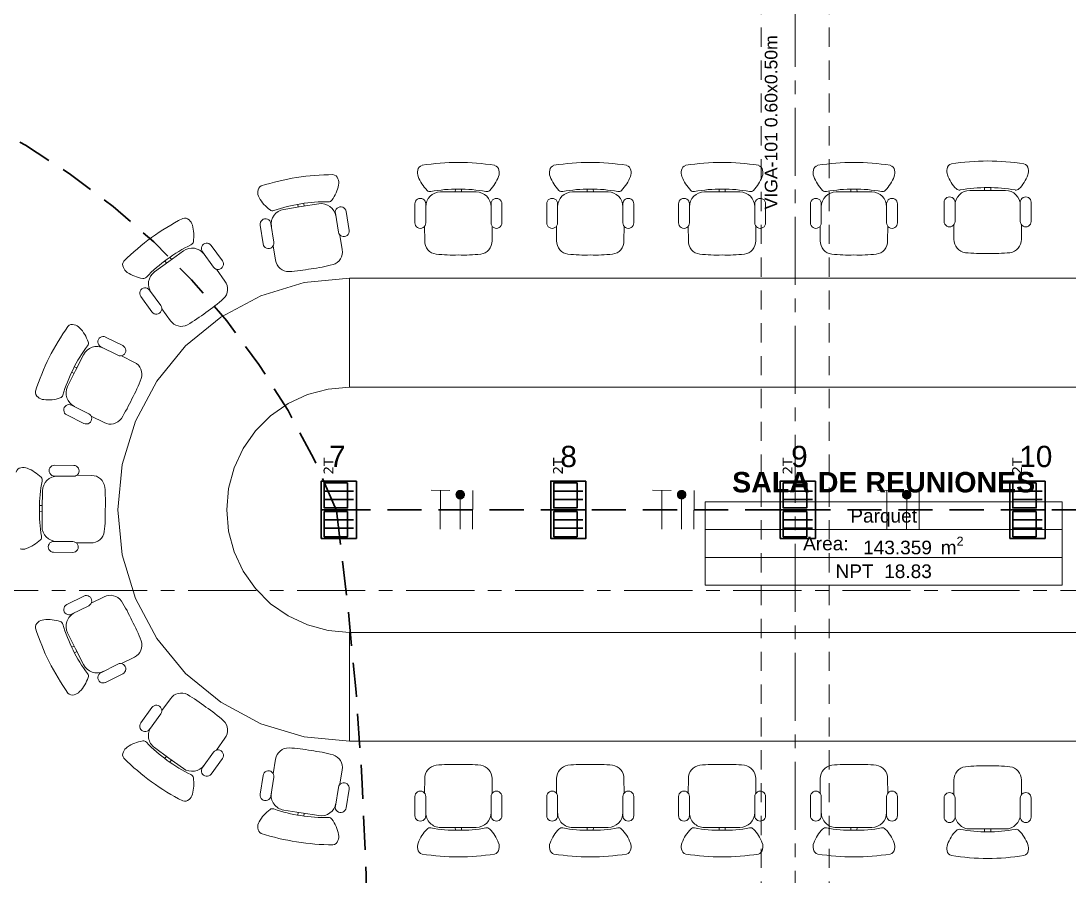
# Model space of a CAD drawing. Header units: inches. Extents: x -19 to 5698, y -728 to 92.
# Drawn here: x 380.64 to 388.33, y 32.31 to 38.59 of the extents above; entities that cross this region are included whole.
import ezdxf

# ---------------------------------------------------------------- set-up
doc = ezdxf.new("R2010")
doc.units = ezdxf.units.IN
doc.header["$MEASUREMENT"] = 0
doc.set_wipeout_variables(frame=1)
for name, pattern in [('HIDDEN', [0.375, 0.25, -0.125]), ('Hidden Line', [0.195611, 0.141111, -0.0545]), ('Punto & Raya', [0.65, 0.5, -0.075, 0, -0.075]), ('RAYITAS', [0.375, 0.25, -0.125]), ('Wipeout_Contour', [1, 0, -1])]:
    doc.linetypes.add(name, pattern=pattern)
doc.layers.get('0').update_dxf_attribs({"color": 61})
for name, color, linetype, lineweight in [('00 conduct tomacorr', 120, 'HIDDEN', 30), ('00 IE LUZ EMERGENCIA', 253, 'Continuous', 0), ('T-TECHO-E', 150, 'Continuous', 20), ('TOMACORRIENTE', 22, 'RAYITAS', 9)]:
    doc.layers.add(name, color=color, linetype=linetype, lineweight=lineweight)
for name, color, linetype in [('02 _ ARQ _ ALB _ Ejes Generales', 251, 'Continuous'), ('02 _ ARQ _ ALB _ Mobiliario', 7, 'Continuous'), ('02 _ ARQ _ ZON _ Espacio.3D', 7, 'Continuous'), ('08 _ STR _ EXT _ 09 Vigas', 251, 'Continuous'), ('Marcador - Secciones', 7, 'Continuous'), ('Notas - Etiquetas', 7, 'Continuous')]:
    doc.layers.add(name, color=color, linetype=linetype)
doc.styles.add('Annotative', font='arial.ttf')
doc.styles.add('Estilo_Generado_1', font='swisseb.ttf')
doc.styles.add('Estilo_Generado_4', font='swisse.ttf')
doc.styles.add('Estilo_Generado_7', font='swisse.ttf')

# ---------------------------------------------------------------- blocks, each defined once
blk = doc.blocks.new('CAJA POP UP 6 MODULOS')
at = {"layer": '00 conduct tomacorr', "linetype": 'Continuous'}
for p, q in [((-0.095, -0.165), (-0.095, -0.0151)), ((-0.052, -0.165), (-0.052, -0.0151)), ((0.052, -0.165), (0.052, -0.0151)), ((0.095, -0.165), (0.095, -0.0151)), ((0, -0.165), (0, -0.18))]:
    blk.add_line(p, q, dxfattribs=at)
for points in [[(-0.147, 0), (0.147, 0), (0.147, -0.18), (-0.147, -0.18)], [(0, 0), (0.147, 0), (0.147, -0.18), (0, -0.18)]]:
    blk.add_lwpolyline(points, close=True, dxfattribs=at)
for points in [[(-0.138, -0.045), (-0.009, -0.045), (-0.009, -0.165), (-0.138, -0.165), (-0.138, -0.045)], [(0.009, -0.045), (0.138, -0.045), (0.138, -0.165), (0.009, -0.165), (0.009, -0.045)]]:
    blk.add_lwpolyline(points, dxfattribs=at)
at = {"color": 1, "insert": (-0.1807, -0.168), "char_height": 0.05, "attachment_point": 1, "rotation": 180}
blk.add_mtext_dynamic_manual_height_columns('{\\fVerdana|b0|i0|c0|p34;2T}', width=0.000481, gutter_width=0.1561, heights=[0], dxfattribs=at)
blk = doc.blocks.new('a')
at = {"layer": 'TOMACORRIENTE', "ltscale": 0.05}
h = blk.add_hatch(color=4, dxfattribs=at)
edge = h.paths.add_edge_path()
edge.add_arc((0, 0.0752), 0.0211, 0, 360)
at = {"layer": 'TOMACORRIENTE', "color": 4}
for p, q in [((-0.1455, 0.0963), (-0.0515, 0.0963)), ((-0.0985, 0.0963), (-0.0985, -0.0966)), ((0, 0.0963), (0, -0.0963)), ((0.0623, -0.0963), (0.0623, 0.0963))]:
    blk.add_line(p, q, dxfattribs=at)
blk.add_circle((0, 0.0752), 0.0211, dxfattribs=at)
blk = doc.blocks.new('CABLE 3FACE')
at = {"layer": 'T-TECHO-E', "rotation": 59.94170052614085}
blk.add_blockref('a', (0, 0), dxfattribs=at)

msp = doc.modelspace()

# ---------------------------------------------------------------- linework, layer by layer
at = {"layer": '02 _ ARQ _ ALB _ Ejes Generales', "color": 251, "linetype": 'Punto & Raya', "lineweight": 13, "true_color": 0x636466}
msp.add_line((386.3201, 3.05), (386.3201, 44.9), dxfattribs=at)
at = {"layer": '02 _ ARQ _ ALB _ Mobiliario', "color": 175, "linetype": 'Continuous', "lineweight": 13}
for p, q in [((383.7194, 37.3328), (383.8498, 37.3328)), ((383.8271, 37.3328), (383.8275, 37.3533)), ((383.9801, 37.3328), (383.8498, 37.3328)), ((383.8724, 37.3328), (383.872, 37.3533)), ((384.6868, 37.3328), (384.8172, 37.3328)), ((384.7945, 37.3328), (384.7949, 37.3533)), ((384.9475, 37.3328), (384.8172, 37.3328)), ((384.8398, 37.3328), (384.8394, 37.3533)), ((385.6542, 37.3328), (385.7845, 37.3328)), ((385.7619, 37.3328), (385.7623, 37.3533)), ((385.9149, 37.3328), (385.7845, 37.3328)), ((385.8072, 37.3328), (385.8068, 37.3533)), ((386.6216, 37.3328), (386.7519, 37.3328)), ((386.7293, 37.3328), (386.7297, 37.3533)), ((386.8823, 37.3328), (386.7519, 37.3328)), ((386.7746, 37.3328), (386.7742, 37.3533)), ((387.6026, 37.3438), (387.7329, 37.3438)), ((387.7103, 37.3438), (387.7107, 37.3643)), ((387.8633, 37.3438), (387.7329, 37.3438)), ((387.7556, 37.3438), (387.7552, 37.3643)), ((382.5681, 37.2048), (382.6969, 37.2252)), ((382.6745, 37.2217), (382.6717, 37.242)), ((382.8256, 37.2456), (382.6969, 37.2252)), ((382.7192, 37.2288), (382.7157, 37.2489)), ((383.5304, 37.1055), (383.5304, 37.2457)), ((383.6102, 37.1055), (383.6102, 37.2459)), ((384.0893, 37.1055), (384.0893, 37.2459)), ((384.1691, 37.1055), (384.1691, 37.2457)), ((384.4978, 37.1055), (384.4978, 37.2457)), ((384.5776, 37.1055), (384.5776, 37.2459)), ((385.0567, 37.1055), (385.0567, 37.2459)), ((385.1365, 37.1055), (385.1365, 37.2457)), ((385.4652, 37.1055), (385.4652, 37.2457)), ((385.545, 37.1055), (385.545, 37.2459)), ((386.0241, 37.1055), (386.0241, 37.2459)), ((386.1039, 37.1055), (386.1039, 37.2457)), ((386.4326, 37.1055), (386.4326, 37.2457)), ((386.5124, 37.1055), (386.5124, 37.2459)), ((386.9915, 37.1055), (386.9915, 37.2459)), ((387.0713, 37.1055), (387.0713, 37.2457)), ((387.4136, 37.1165), (387.4136, 37.2567)), ((387.4934, 37.1165), (387.4934, 37.2569)), ((387.9724, 37.1165), (387.9724, 37.2569)), ((388.0523, 37.1165), (388.0523, 37.2567)), ((382.969, 37.0382), (382.947, 37.1769)), ((383.0479, 37.0507), (383.0259, 37.1891)), ((382.417, 36.9508), (382.3951, 37.0892)), ((382.4959, 36.9633), (382.4739, 37.1019)), ((383.6026, 36.974), (383.602, 37.0812)), ((384.0969, 36.974), (384.0975, 37.0812)), ((384.57, 36.974), (384.5694, 37.0812)), ((385.0643, 36.974), (385.0649, 37.0812)), ((385.5374, 36.974), (385.5368, 37.0812)), ((386.0317, 36.974), (386.0323, 37.0812)), ((386.5048, 36.974), (386.5042, 37.0812)), ((386.9991, 36.974), (386.9997, 37.0812)), ((387.4858, 36.985), (387.4852, 37.0922)), ((387.9801, 36.985), (387.9806, 37.0922)), ((382.9971, 36.9095), (382.9809, 37.0155)), ((382.1181, 36.8269), (382.0358, 36.9403)), ((382.5089, 36.8322), (382.4916, 36.938)), ((381.8317, 36.8998), (381.7262, 36.8233)), ((381.7445, 36.8366), (381.7322, 36.8529)), ((382.0535, 36.78), (381.9711, 36.8936)), ((381.6207, 36.7467), (381.7262, 36.8233)), ((381.7078, 36.81), (381.6961, 36.8268)), ((381.0994, 36.1375), (381.0412, 36.0208)), ((380.983, 35.9042), (381.0412, 36.0208)), ((381.0311, 36.0006), (381.0129, 36.0101)), ((381.0513, 36.0411), (381.0328, 36.0499)), ((381.1375, 35.705), (381.0119, 35.7677)), ((381.1019, 35.6336), (380.9765, 35.6962)), ((381.2518, 35.6394), (381.1556, 35.6868)), ((381.0275, 35.3249), (380.8873, 35.3265)), ((381.0266, 35.2451), (380.8862, 35.2467)), ((381.1582, 35.2512), (381.051, 35.253)), ((380.7981, 35.1385), (380.7966, 35.0082)), ((380.7968, 35.0308), (380.7764, 35.0307)), ((380.7951, 34.8778), (380.7966, 35.0082)), ((380.7963, 34.9855), (380.7758, 34.9862)), ((381.0211, 34.7661), (380.8807, 34.7677)), ((381.1526, 34.757), (381.0453, 34.7576)), ((381.0202, 34.6863), (380.8801, 34.6879)), ((381.1019, 34.3664), (380.9765, 34.3038)), ((381.2518, 34.3606), (381.1556, 34.3132)), ((381.1375, 34.295), (381.0119, 34.2323)), ((380.983, 34.0958), (381.0412, 33.9792)), ((381.0311, 33.9994), (381.0129, 33.9899)), ((381.0513, 33.9589), (381.0328, 33.9501)), ((381.0994, 33.8625), (381.0412, 33.9792)), ((381.6207, 33.2533), (381.7262, 33.1767)), ((382.0535, 33.22), (381.9711, 33.1064)), ((381.7078, 33.19), (381.6961, 33.1732)), ((381.8317, 33.1002), (381.7262, 33.1767)), ((381.7445, 33.1634), (381.7322, 33.1471)), ((382.1181, 33.1731), (382.0358, 33.0597)), ((382.5089, 33.1678), (382.4916, 33.062)), ((382.9971, 33.0905), (382.9809, 32.9845)), ((382.417, 33.0492), (382.3951, 32.9108)), ((382.4959, 33.0367), (382.4739, 32.8981)), ((383.6026, 33.026), (383.602, 32.9188)), ((384.0969, 33.026), (384.0975, 32.9188)), ((384.57, 33.026), (384.5694, 32.9188)), ((385.0643, 33.026), (385.0649, 32.9188)), ((385.5374, 33.026), (385.5368, 32.9188)), ((386.0317, 33.026), (386.0323, 32.9188)), ((386.5048, 33.026), (386.5042, 32.9188)), ((386.9991, 33.026), (386.9997, 32.9188)), ((387.4858, 33.015), (387.4852, 32.9078)), ((387.9801, 33.015), (387.9806, 32.9078)), ((382.969, 32.9618), (382.947, 32.8231)), ((383.0479, 32.9493), (383.0259, 32.8109)), ((383.5304, 32.8945), (383.5304, 32.7543)), ((383.6102, 32.8945), (383.6102, 32.7541)), ((384.0893, 32.8945), (384.0893, 32.7541)), ((384.1691, 32.8945), (384.1691, 32.7543)), ((384.4978, 32.8945), (384.4978, 32.7543)), ((384.5776, 32.8945), (384.5776, 32.7541)), ((385.0567, 32.8945), (385.0567, 32.7541)), ((385.1365, 32.8945), (385.1365, 32.7543)), ((385.4652, 32.8945), (385.4652, 32.7543)), ((385.545, 32.8945), (385.545, 32.7541)), ((386.0241, 32.8945), (386.0241, 32.7541)), ((386.1039, 32.8945), (386.1039, 32.7543)), ((386.4326, 32.8945), (386.4326, 32.7543)), ((386.5124, 32.8945), (386.5124, 32.7541)), ((386.9915, 32.8945), (386.9915, 32.7541)), ((387.0713, 32.8945), (387.0713, 32.7543)), ((387.4136, 32.8835), (387.4136, 32.7433)), ((387.4934, 32.8835), (387.4934, 32.7431)), ((387.9724, 32.8835), (387.9724, 32.7431)), ((388.0523, 32.8835), (388.0523, 32.7433)), ((382.5681, 32.7952), (382.6969, 32.7748)), ((382.6745, 32.7783), (382.6717, 32.758)), ((382.8256, 32.7544), (382.6969, 32.7748)), ((382.7192, 32.7712), (382.7157, 32.7511)), ((383.7194, 32.6672), (383.8498, 32.6672)), ((383.8271, 32.6672), (383.8275, 32.6467)), ((383.9801, 32.6672), (383.8498, 32.6672)), ((383.8724, 32.6672), (383.872, 32.6467)), ((384.6868, 32.6672), (384.8172, 32.6672)), ((384.7945, 32.6672), (384.7949, 32.6467)), ((384.9475, 32.6672), (384.8172, 32.6672)), ((384.8398, 32.6672), (384.8394, 32.6467)), ((385.6542, 32.6672), (385.7845, 32.6672)), ((385.7619, 32.6672), (385.7623, 32.6467)), ((385.9149, 32.6672), (385.7845, 32.6672)), ((385.8072, 32.6672), (385.8068, 32.6467)), ((386.6216, 32.6672), (386.7519, 32.6672)), ((386.7293, 32.6672), (386.7297, 32.6467)), ((386.8823, 32.6672), (386.7519, 32.6672)), ((386.7746, 32.6672), (386.7742, 32.6467)), ((387.6026, 32.6562), (387.7329, 32.6562)), ((387.7103, 32.6562), (387.7107, 32.6357)), ((387.8633, 32.6562), (387.7329, 32.6562)), ((387.7556, 32.6562), (387.7552, 32.6357))]:
    msp.add_line(p, q, dxfattribs=at)
for centre, major_axis, start_param, end_param in [((383.5937, 37.4874), (0, 0.0419), 0.242579, 1.449866), ((383.8494, 35.8356), (0, 1.7134), 6.282956, 6.439399), ((383.8501, 35.8356), (0, 1.7134), 6.126972, 6.283414), ((384.1058, 37.4874), (0, 0.0419), 4.833319, 6.040606), ((384.5611, 37.4874), (0, 0.0419), 0.242579, 1.449866), ((384.8168, 35.8356), (0, 1.7134), 6.282956, 6.439399), ((384.8175, 35.8356), (0, 1.7134), 6.126972, 6.283414), ((385.0732, 37.4874), (0, 0.0419), 4.833319, 6.040606), ((385.5285, 37.4874), (0, 0.0419), 0.242579, 1.449866), ((385.7842, 35.8356), (0, 1.7134), 6.282956, 6.439399), ((385.7849, 35.8356), (0, 1.7134), 6.126972, 6.283414), ((386.0406, 37.4874), (0, 0.0419), 4.833319, 6.040606), ((386.4959, 37.4874), (0, 0.0419), 0.242579, 1.449866), ((386.7516, 35.8356), (0, 1.7134), 6.282956, 6.439399), ((386.7523, 35.8356), (0, 1.7134), 6.126972, 6.283414), ((387.008, 37.4874), (0, 0.0419), 4.833319, 6.040606), ((387.4768, 37.4984), (0, 0.0419), 0.242579, 1.449866), ((387.7325, 35.8466), (0, 1.7134), 6.282956, 6.439399), ((387.7333, 35.8466), (0, 1.7134), 6.126972, 6.283414), ((387.989, 37.4984), (0, 0.0419), 4.833319, 6.040606), ((382.9315, 35.7465), (-0.268, 1.6923), 6.126972, 6.283414), ((382.9256, 37.4179), (-0.0066, 0.0414), 4.833319, 6.040606), ((383.6239, 37.4737), (0, 0.0744), 1.316199, 1.942315), ((384.0756, 37.4737), (0, 0.0744), 4.340871, 4.966987), ((384.5913, 37.4737), (0, 0.0744), 1.316199, 1.942315), ((385.043, 37.4737), (0, 0.0744), 4.340871, 4.966987), ((385.5587, 37.4737), (0, 0.0744), 1.316199, 1.942315), ((386.0104, 37.4737), (0, 0.0744), 4.340871, 4.966987), ((386.5261, 37.4737), (0, 0.0744), 1.316199, 1.942315), ((386.9778, 37.4737), (0, 0.0744), 4.340871, 4.966987), ((387.5071, 37.4847), (0, 0.0744), 1.316199, 1.942315), ((387.7078, 37.5583), (0, 0.2887), 1.926573, 2.351051), ((387.758, 37.5583), (0, 0.2887), 3.932134, 4.356613), ((387.9587, 37.4847), (0, 0.0744), 4.340871, 4.966987), ((382.4198, 37.3378), (-0.0066, 0.0414), 0.242579, 1.449866), ((382.9307, 35.7464), (-0.268, 1.6923), 6.282956, 6.439399), ((382.6881, 37.441), (-0.0452, 0.2852), 3.932134, 4.356613), ((382.8979, 37.3997), (-0.0116, 0.0735), 4.340871, 4.966987), ((383.8247, 37.5473), (0, 0.2887), 1.926573, 2.351051), ((383.8749, 37.5473), (0, 0.2887), 3.932134, 4.356613), ((384.7921, 37.5473), (0, 0.2887), 1.926573, 2.351051), ((384.8422, 37.5473), (0, 0.2887), 3.932134, 4.356613), ((385.7594, 37.5473), (0, 0.2887), 1.926573, 2.351051), ((385.8096, 37.5473), (0, 0.2887), 3.932134, 4.356613), ((386.7268, 37.5473), (0, 0.2887), 1.926573, 2.351051), ((386.777, 37.5473), (0, 0.2887), 3.932134, 4.356613), ((382.4518, 37.3291), (-0.0116, 0.0735), 1.316199, 1.942315), ((383.7194, 37.2233), (0, 0.1095), 0, 1.570796), ((383.6408, 37.3639), (0, 0.0287), 2.3326, 3.380474), ((383.8439, 36.2318), (0, 1.1218), 6.277925, 6.459683), ((383.8556, 36.2318), (0, 1.1218), 6.106688, 6.288446), ((383.9801, 37.2233), (0, 0.1095), 4.712389, 6.283185), ((384.0587, 37.3639), (0, 0.0287), 2.902712, 3.950586), ((384.6868, 37.2233), (0, 0.1095), 0, 1.570796), ((384.6082, 37.3639), (0, 0.0287), 2.3326, 3.380474), ((384.8113, 36.2318), (0, 1.1218), 6.277925, 6.459683), ((384.823, 36.2318), (0, 1.1218), 6.106688, 6.288446), ((384.9475, 37.2233), (0, 0.1095), 4.712389, 6.283185), ((385.0261, 37.3639), (0, 0.0287), 2.902712, 3.950586), ((385.6542, 37.2233), (0, 0.1095), 0, 1.570796), ((385.5756, 37.3639), (0, 0.0287), 2.3326, 3.380474), ((385.7787, 36.2318), (0, 1.1218), 6.277925, 6.459683), ((385.7904, 36.2318), (0, 1.1218), 6.106688, 6.288446), ((385.9149, 37.2233), (0, 0.1095), 4.712389, 6.283185), ((385.9935, 37.3639), (0, 0.0287), 2.902712, 3.950586), ((386.6216, 37.2233), (0, 0.1095), 0, 1.570796), ((386.543, 37.3639), (0, 0.0287), 2.3326, 3.380474), ((386.7461, 36.2318), (0, 1.1218), 6.277925, 6.459683), ((386.7578, 36.2318), (0, 1.1218), 6.106688, 6.288446), ((386.8823, 37.2233), (0, 0.1095), 4.712389, 6.283185), ((386.9609, 37.3639), (0, 0.0287), 2.902712, 3.950586), ((387.4535, 37.2567), (0, 0.04), 4.712389, 7.853982), ((387.6026, 37.2343), (0, 0.1095), 0, 1.570796), ((387.5239, 37.3749), (0, 0.0287), 2.3326, 3.380474), ((387.727, 36.2427), (0, 1.1218), 6.277925, 6.459683), ((387.7388, 36.2427), (0, 1.1218), 6.106688, 6.288446), ((387.8633, 37.2343), (0, 0.1095), 4.712389, 6.283185), ((387.9419, 37.3749), (0, 0.0287), 2.902712, 3.950586), ((388.0124, 37.2567), (0, 0.04), 4.712389, 7.853982), ((382.6385, 37.4331), (-0.0452, 0.2852), 1.926573, 2.351051), ((382.8633, 36.1368), (-0.1755, 1.108), 6.277925, 6.459683), ((382.8749, 36.1386), (-0.1755, 1.108), 6.106688, 6.288446), ((382.8428, 37.1375), (-0.0171, 0.1081), 4.712389, 6.283185), ((382.8984, 37.2887), (-0.0045, 0.0283), 2.902712, 3.950586), ((382.9865, 37.1829), (-0.0063, 0.0396), 4.712389, 7.853982), ((383.5703, 37.2457), (0, 0.04), 4.712389, 7.853982), ((384.1292, 37.2457), (0, 0.04), 4.712389, 7.853982), ((384.5377, 37.2457), (0, 0.04), 4.712389, 7.853982), ((385.0966, 37.2457), (0, 0.04), 4.712389, 7.853982), ((385.5051, 37.2457), (0, 0.04), 4.712389, 7.853982), ((386.064, 37.2457), (0, 0.04), 4.712389, 7.853982), ((386.4725, 37.2457), (0, 0.04), 4.712389, 7.853982), ((387.0314, 37.2457), (0, 0.04), 4.712389, 7.853982), ((381.8427, 37.0988), (-0.0246, 0.0339), 4.833319, 6.040606), ((382.4856, 37.2233), (-0.0045, 0.0283), 2.3326, 3.380474), ((382.5852, 37.0967), (-0.0171, 0.1081), 0, 1.570796), ((382.6058, 35.6117), (-1.0062, 1.3868), 6.126972, 6.283414), ((381.8262, 37.0699), (-0.0437, 0.0602), 4.340871, 4.966987), ((381.6205, 37.0116), (-0.1696, 0.2337), 3.932134, 4.356613), ((382.4345, 37.0955), (-0.0063, 0.0396), 4.712389, 7.853982), ((383.5703, 37.1055), (0, 0.04), 1.570796, 4.712389), ((384.1292, 37.1055), (0, 0.04), 1.570796, 4.712389), ((384.5377, 37.1055), (0, 0.04), 1.570796, 4.712389), ((385.0966, 37.1055), (0, 0.04), 1.570796, 4.712389), ((385.5051, 37.1055), (0, 0.04), 1.570796, 4.712389), ((386.064, 37.1055), (0, 0.04), 1.570796, 4.712389), ((386.4725, 37.1055), (0, 0.04), 1.570796, 4.712389), ((387.0314, 37.1055), (0, 0.04), 1.570796, 4.712389), ((387.4535, 37.1165), (0, 0.04), 1.570796, 4.712389), ((388.0124, 37.1165), (0, 0.04), 1.570796, 4.712389), ((382.6051, 35.6112), (-1.0062, 1.3868), 6.282956, 6.439399), ((383.0084, 37.0445), (-0.0063, 0.0396), 1.570796, 4.712389), ((382.3775, 35.9355), (-0.6588, 0.908), 6.106688, 6.288446), ((381.896, 36.8112), (-0.0643, 0.0886), 4.712389, 6.283185), ((381.877, 36.9712), (-0.0168, 0.0232), 2.902712, 3.950586), ((382.0035, 36.9169), (-0.0235, 0.0324), 4.712389, 7.853982), ((382.4564, 36.957), (-0.0063, 0.0396), 1.570796, 4.712389), ((383.6993, 36.9719), (0, 0.097), 1.549364, 3.007057), ((384.0002, 36.9719), (0, 0.097), 3.276129, 4.733821), ((384.6667, 36.9719), (0, 0.097), 1.549364, 3.007057), ((384.9676, 36.9719), (0, 0.097), 3.276129, 4.733821), ((385.6341, 36.9719), (0, 0.097), 1.549364, 3.007057), ((385.935, 36.9719), (0, 0.097), 3.276129, 4.733821), ((386.6015, 36.9719), (0, 0.097), 1.549364, 3.007057), ((386.9024, 36.9719), (0, 0.097), 3.276129, 4.733821), ((387.5824, 36.9829), (0, 0.097), 1.549364, 3.007057), ((387.8834, 36.9829), (0, 0.097), 3.276129, 4.733821), ((382.902, 36.8923), (-0.0152, 0.0958), 3.276129, 4.733821), ((383.809, 38.0858), (0, 1.2162), 3.040183, 3.175182), ((383.8905, 38.0858), (0, 1.2162), 3.108003, 3.243002), ((384.7764, 38.0858), (0, 1.2162), 3.040183, 3.175182), ((384.8579, 38.0858), (0, 1.2162), 3.108003, 3.243002), ((385.7438, 38.0858), (0, 1.2162), 3.040183, 3.175182), ((385.8253, 38.0858), (0, 1.2162), 3.108003, 3.243002), ((386.7112, 38.0858), (0, 1.2162), 3.040183, 3.175182), ((386.7927, 38.0858), (0, 1.2162), 3.108003, 3.243002), ((387.6922, 38.0968), (0, 1.2162), 3.040183, 3.175182), ((387.7736, 38.0968), (0, 1.2162), 3.108003, 3.243002), ((381.4281, 36.798), (-0.0246, 0.0339), 0.242579, 1.449866), ((381.4607, 36.8047), (-0.0437, 0.0602), 1.316199, 1.942315), ((382.0858, 36.8034), (-0.0235, 0.0324), 1.570796, 4.712389), ((382.6047, 36.8452), (-0.0152, 0.0958), 1.549364, 3.007057), ((382.5389, 37.9626), (-0.1903, 1.2013), 3.040183, 3.175182), ((382.6193, 37.9753), (-0.1903, 1.2013), 3.108003, 3.243002), ((382.3809, 35.3523), (-1.5329, 0.7654), 6.126972, 6.283414), ((381.0173, 36.319), (-0.0375, 0.0187), 4.833319, 6.040606), ((381.016, 36.2858), (-0.0665, 0.0332), 4.340871, 4.966987), ((380.8605, 36.1391), (-0.2583, 0.129), 3.932134, 4.356613), ((381.1067, 36.2217), (-0.0256, 0.0128), 2.902712, 3.950586), ((381.244, 36.2319), (-0.0358, 0.0179), 4.712389, 7.853982), ((382.0289, 35.5342), (-1.0036, 0.5012), 6.106688, 6.288446), ((381.1974, 36.0886), (-0.098, 0.0489), 4.712389, 6.283185), ((382.3805, 35.3516), (-1.5329, 0.7654), 6.282956, 6.439399), ((382.0236, 35.5237), (-1.0036, 0.5012), 6.277925, 6.459683), ((380.7885, 35.8608), (-0.0375, 0.0187), 0.242579, 1.449866), ((380.92, 35.8478), (-0.0256, 0.0128), 2.3326, 3.380474), ((381.0809, 35.8553), (-0.098, 0.0489), 0, 1.570796), ((380.8143, 35.8817), (-0.0665, 0.0332), 1.316199, 1.942315), ((380.8381, 36.0942), (-0.2583, 0.129), 1.926573, 2.351051), ((380.9943, 35.7319), (-0.0358, 0.0179), 4.712389, 7.853982), ((381.1197, 35.6693), (-0.0358, 0.0179), 1.570796, 4.712389), ((380.6449, 35.266), (-0.0419, 0.0005), 4.833319, 6.040606), ((380.6583, 35.2356), (-0.0744, 0.0008), 4.340871, 4.966987), ((380.5824, 35.0357), (-0.2887, 0.0033), 3.932134, 4.356613), ((380.8869, 35.2866), (-0.04, 0.0005), 4.712389, 7.853982), ((381.027, 35.285), (-0.04, 0.0005), 1.570796, 4.712389), ((380.7678, 35.2175), (-0.0287, 0.0003), 2.902712, 3.950586), ((380.9076, 35.1373), (-0.1095, 0.0012), 4.712389, 6.283185), ((381.1592, 35.1546), (-0.097, 0.0011), 3.276129, 4.733821), ((381.8976, 35.0016), (-1.1217, 0.0127), 6.106688, 6.288446), ((380.0441, 35.0574), (-1.2161, 0.0138), 3.108003, 3.243002), ((381.8975, 34.9898), (-1.1217, 0.0127), 6.277925, 6.459683), ((380.0432, 34.976), (-1.2161, 0.0138), 3.040183, 3.175182), ((380.9046, 34.8766), (-0.1095, 0.0012), 0, 1.570796), ((381.1557, 34.8536), (-0.097, 0.0011), 1.549364, 3.007057), ((380.5818, 34.9855), (-0.2887, 0.0033), 1.926573, 2.351051), ((380.7631, 34.7996), (-0.0287, 0.0003), 2.3326, 3.380474), ((380.8805, 34.7278), (-0.04, 0.0005), 4.712389, 7.853982), ((381.0207, 34.7262), (-0.04, 0.0005), 1.570796, 4.712389), ((380.6531, 34.784), (-0.0744, 0.0008), 1.316199, 1.942315), ((381.1197, 34.3307), (0.0358, 0.0179), 4.712389, 7.853982), ((380.9943, 34.2681), (0.0358, 0.0179), 1.570796, 4.712389), ((381.0809, 34.1447), (0.098, 0.0489), 1.570796, 3.141593), ((380.7885, 34.1392), (0.0375, 0.0187), 1.691727, 2.899013), ((380.8143, 34.1183), (0.0665, 0.0332), 1.199278, 1.825394), ((380.8381, 33.9058), (0.2583, 0.129), 0.790542, 1.21502), ((380.92, 34.1522), (0.0256, 0.0128), 6.044304, 7.092178), ((382.0236, 34.4763), (1.0036, 0.5012), 2.965095, 3.146853), ((382.3805, 34.6484), (1.5329, 0.7654), 2.985379, 3.141822), ((382.0289, 34.4658), (1.0036, 0.5012), 3.136332, 3.31809), ((382.3809, 34.6477), (1.5329, 0.7654), 3.141364, 3.297806), ((381.1974, 33.9114), (0.098, 0.0489), 3.141593, 4.712389), ((380.8605, 33.8609), (0.2583, 0.129), 5.068165, 5.492644), ((381.1067, 33.7783), (0.0256, 0.0128), 5.474192, 6.522066), ((381.244, 33.7681), (0.0358, 0.0179), 1.570796, 4.712389), ((381.0173, 33.681), (0.0375, 0.0187), 3.384172, 4.591459), ((381.016, 33.7142), (0.0665, 0.0332), 4.457791, 5.083907), ((381.4281, 33.202), (0.0246, 0.0339), 1.691727, 2.899013), ((381.4607, 33.1953), (0.0437, 0.0602), 1.199278, 1.825394), ((382.0858, 33.1966), (0.0235, 0.0324), 4.712389, 7.853982), ((382.6047, 33.1548), (0.0152, 0.0958), 0.134536, 1.592229), ((382.5389, 32.0374), (0.1903, 1.2013), 6.249596, 6.384595), ((382.6193, 32.0247), (0.1903, 1.2013), 6.181776, 6.316775), ((382.6051, 34.3888), (1.0062, 1.3868), 2.985379, 3.141822), ((382.3775, 34.0645), (0.6588, 0.908), 3.136332, 3.31809), ((382.902, 33.1077), (0.0152, 0.0958), 4.690957, 6.148649), ((381.896, 33.1888), (0.0643, 0.0886), 3.141593, 4.712389), ((382.0035, 33.0831), (0.0235, 0.0324), 1.570796, 4.712389), ((382.4564, 33.043), (0.0063, 0.0396), 4.712389, 7.853982), ((383.6993, 33.0281), (0, 0.097), 0.134536, 1.592229), ((383.809, 31.9142), (0, 1.2162), 6.249596, 6.384595), ((383.8905, 31.9142), (0, 1.2162), 6.181776, 6.316775), ((384.0002, 33.0281), (0, 0.097), 4.690957, 6.148649), ((384.6667, 33.0281), (0, 0.097), 0.134536, 1.592229), ((384.7764, 31.9142), (0, 1.2162), 6.249596, 6.384595), ((384.8579, 31.9142), (0, 1.2162), 6.181776, 6.316775), ((384.9676, 33.0281), (0, 0.097), 4.690957, 6.148649), ((385.6341, 33.0281), (0, 0.097), 0.134536, 1.592229), ((385.7438, 31.9142), (0, 1.2162), 6.249596, 6.384595), ((385.8253, 31.9142), (0, 1.2162), 6.181776, 6.316775), ((385.935, 33.0281), (0, 0.097), 4.690957, 6.148649), ((386.6015, 33.0281), (0, 0.097), 0.134536, 1.592229), ((386.7112, 31.9142), (0, 1.2162), 6.249596, 6.384595), ((386.7927, 31.9142), (0, 1.2162), 6.181776, 6.316775), ((386.9024, 33.0281), (0, 0.097), 4.690957, 6.148649), ((387.5824, 33.0171), (0, 0.097), 0.134536, 1.592229), ((387.6922, 31.9032), (0, 1.2162), 6.249596, 6.384595), ((387.7736, 31.9032), (0, 1.2162), 6.181776, 6.316775), ((387.8834, 33.0171), (0, 0.097), 4.690957, 6.148649), ((382.6058, 34.3883), (1.0062, 1.3868), 3.141364, 3.297806), ((381.877, 33.0288), (0.0168, 0.0232), 5.474192, 6.522066), ((381.6205, 32.9884), (0.1696, 0.2337), 5.068165, 5.492644), ((383.0084, 32.9555), (0.0063, 0.0396), 4.712389, 7.853982), ((382.5852, 32.9033), (0.0171, 0.1081), 1.570796, 3.141593), ((383.5703, 32.8945), (0, 0.04), 4.712389, 7.853982), ((384.1292, 32.8945), (0, 0.04), 4.712389, 7.853982), ((384.5377, 32.8945), (0, 0.04), 4.712389, 7.853982), ((385.0966, 32.8945), (0, 0.04), 4.712389, 7.853982), ((385.5051, 32.8945), (0, 0.04), 4.712389, 7.853982), ((386.064, 32.8945), (0, 0.04), 4.712389, 7.853982), ((386.4725, 32.8945), (0, 0.04), 4.712389, 7.853982), ((387.0314, 32.8945), (0, 0.04), 4.712389, 7.853982), ((387.4535, 32.8835), (0, 0.04), 4.712389, 7.853982), ((388.0124, 32.8835), (0, 0.04), 4.712389, 7.853982), ((381.8427, 32.9012), (0.0246, 0.0339), 3.384172, 4.591459), ((381.8262, 32.9301), (0.0437, 0.0602), 4.457791, 5.083907), ((382.4345, 32.9045), (0.0063, 0.0396), 1.570796, 4.712389), ((382.8428, 32.8625), (0.0171, 0.1081), 3.141593, 4.712389), ((382.6385, 32.5669), (0.0452, 0.2852), 0.790542, 1.21502), ((382.4856, 32.7767), (0.0045, 0.0283), 6.044304, 7.092178), ((382.8633, 33.8632), (0.1755, 1.108), 2.965095, 3.146853), ((382.9865, 32.8171), (0.0063, 0.0396), 1.570796, 4.712389), ((383.7194, 32.7767), (0, 0.1095), 1.570796, 3.141593), ((383.9801, 32.7767), (0, 0.1095), 3.141593, 4.712389), ((384.6868, 32.7767), (0, 0.1095), 1.570796, 3.141593), ((384.9475, 32.7767), (0, 0.1095), 3.141593, 4.712389), ((385.6542, 32.7767), (0, 0.1095), 1.570796, 3.141593), ((385.9149, 32.7767), (0, 0.1095), 3.141593, 4.712389), ((386.6216, 32.7767), (0, 0.1095), 1.570796, 3.141593), ((386.8823, 32.7767), (0, 0.1095), 3.141593, 4.712389), ((387.6026, 32.7657), (0, 0.1095), 1.570796, 3.141593), ((387.8633, 32.7657), (0, 0.1095), 3.141593, 4.712389), ((382.4518, 32.6709), (0.0116, 0.0735), 1.199278, 1.825394), ((382.8749, 33.8614), (0.1755, 1.108), 3.136332, 3.31809), ((382.8984, 32.7113), (0.0045, 0.0283), 5.474192, 6.522066), ((382.6881, 32.559), (0.0452, 0.2852), 5.068165, 5.492644), ((383.5703, 32.7543), (0, 0.04), 1.570796, 4.712389), ((384.1292, 32.7543), (0, 0.04), 1.570796, 4.712389), ((384.5377, 32.7543), (0, 0.04), 1.570796, 4.712389), ((385.0966, 32.7543), (0, 0.04), 1.570796, 4.712389), ((385.5051, 32.7543), (0, 0.04), 1.570796, 4.712389), ((386.064, 32.7543), (0, 0.04), 1.570796, 4.712389), ((386.4725, 32.7543), (0, 0.04), 1.570796, 4.712389), ((387.0314, 32.7543), (0, 0.04), 1.570796, 4.712389), ((387.4535, 32.7433), (0, 0.04), 1.570796, 4.712389), ((388.0124, 32.7433), (0, 0.04), 1.570796, 4.712389), ((382.4198, 32.6622), (0.0066, 0.0414), 1.691727, 2.899013), ((382.9307, 34.2536), (0.268, 1.6923), 2.985379, 3.141822), ((382.8979, 32.6003), (0.0116, 0.0735), 4.457791, 5.083907), ((383.8247, 32.4527), (0, 0.2887), 0.790542, 1.21502), ((383.6408, 32.6361), (0, 0.0287), 6.044304, 7.092178), ((383.8439, 33.7682), (0, 1.1218), 2.965095, 3.146853), ((383.8556, 33.7682), (0, 1.1218), 3.136332, 3.31809), ((384.0587, 32.6361), (0, 0.0287), 5.474192, 6.522066), ((383.8749, 32.4527), (0, 0.2887), 5.068165, 5.492644), ((384.7921, 32.4527), (0, 0.2887), 0.790542, 1.21502), ((384.6082, 32.6361), (0, 0.0287), 6.044304, 7.092178), ((384.8113, 33.7682), (0, 1.1218), 2.965095, 3.146853), ((384.823, 33.7682), (0, 1.1218), 3.136332, 3.31809), ((385.0261, 32.6361), (0, 0.0287), 5.474192, 6.522066), ((384.8422, 32.4527), (0, 0.2887), 5.068165, 5.492644), ((385.7594, 32.4527), (0, 0.2887), 0.790542, 1.21502), ((385.5756, 32.6361), (0, 0.0287), 6.044304, 7.092178), ((385.7787, 33.7682), (0, 1.1218), 2.965095, 3.146853), ((385.7904, 33.7682), (0, 1.1218), 3.136332, 3.31809), ((385.9935, 32.6361), (0, 0.0287), 5.474192, 6.522066), ((385.8096, 32.4527), (0, 0.2887), 5.068165, 5.492644), ((386.7268, 32.4527), (0, 0.2887), 0.790542, 1.21502), ((386.543, 32.6361), (0, 0.0287), 6.044304, 7.092178), ((386.7461, 33.7682), (0, 1.1218), 2.965095, 3.146853), ((386.7578, 33.7682), (0, 1.1218), 3.136332, 3.31809), ((386.9609, 32.6361), (0, 0.0287), 5.474192, 6.522066), ((386.777, 32.4527), (0, 0.2887), 5.068165, 5.492644), ((387.7078, 32.4417), (0, 0.2887), 0.790542, 1.21502), ((387.5239, 32.6251), (0, 0.0287), 6.044304, 7.092178), ((387.727, 33.7573), (0, 1.1218), 2.965095, 3.146853), ((387.7388, 33.7573), (0, 1.1218), 3.136332, 3.31809), ((387.9419, 32.6251), (0, 0.0287), 5.474192, 6.522066), ((387.758, 32.4417), (0, 0.2887), 5.068165, 5.492644), ((382.9315, 34.2535), (0.268, 1.6923), 3.141364, 3.297806), ((382.9256, 32.5821), (0.0066, 0.0414), 3.384172, 4.591459), ((383.6239, 32.5263), (0, 0.0744), 1.199278, 1.825394), ((384.0756, 32.5263), (0, 0.0744), 4.457791, 5.083907), ((384.5913, 32.5263), (0, 0.0744), 1.199278, 1.825394), ((385.043, 32.5263), (0, 0.0744), 4.457791, 5.083907), ((385.5587, 32.5263), (0, 0.0744), 1.199278, 1.825394), ((386.0104, 32.5263), (0, 0.0744), 4.457791, 5.083907), ((386.5261, 32.5263), (0, 0.0744), 1.199278, 1.825394), ((386.9778, 32.5263), (0, 0.0744), 4.457791, 5.083907), ((387.5071, 32.5153), (0, 0.0744), 1.199278, 1.825394), ((387.9587, 32.5153), (0, 0.0744), 4.457791, 5.083907), ((383.5937, 32.5126), (0, 0.0419), 1.691727, 2.899013), ((383.8494, 34.1644), (0, 1.7134), 2.985379, 3.141822), ((383.8501, 34.1644), (0, 1.7134), 3.141364, 3.297806), ((384.1058, 32.5126), (0, 0.0419), 3.384172, 4.591459), ((384.5611, 32.5126), (0, 0.0419), 1.691727, 2.899013), ((384.8168, 34.1644), (0, 1.7134), 2.985379, 3.141822), ((384.8175, 34.1644), (0, 1.7134), 3.141364, 3.297806), ((385.0732, 32.5126), (0, 0.0419), 3.384172, 4.591459), ((385.5285, 32.5126), (0, 0.0419), 1.691727, 2.899013), ((385.7842, 34.1644), (0, 1.7134), 2.985379, 3.141822), ((385.7849, 34.1644), (0, 1.7134), 3.141364, 3.297806), ((386.0406, 32.5126), (0, 0.0419), 3.384172, 4.591459), ((386.4959, 32.5126), (0, 0.0419), 1.691727, 2.899013), ((386.7516, 34.1644), (0, 1.7134), 2.985379, 3.141822), ((386.7523, 34.1644), (0, 1.7134), 3.141364, 3.297806), ((387.008, 32.5126), (0, 0.0419), 3.384172, 4.591459), ((387.4768, 32.5016), (0, 0.0419), 1.691727, 2.899013), ((387.7325, 34.1534), (0, 1.7134), 2.985379, 3.141822), ((387.7333, 34.1534), (0, 1.7134), 3.141364, 3.297806), ((387.989, 32.5016), (0, 0.0419), 3.384172, 4.591459)]:
    msp.add_ellipse(centre, major_axis=major_axis, ratio=0.996858, start_param=start_param, end_param=end_param, dxfattribs=at)
at = {"layer": '02 _ ARQ _ ZON _ Espacio.3D', "color": 251, "linetype": 'Continuous', "lineweight": 13}
for p, q in [((388.2791, 35.0572), (385.661, 35.0572)), ((385.661, 35.0572), (385.661, 34.4464)), ((385.661, 35.0572), (388.2791, 35.0572)), ((385.661, 34.8536), (385.661, 35.0572)), ((388.2791, 34.4464), (388.2791, 35.0572)), ((388.2791, 35.0572), (388.2791, 34.8536)), ((388.2791, 34.8536), (385.661, 34.8536)), ((385.661, 34.8536), (388.2791, 34.8536)), ((385.661, 34.65), (385.661, 34.8536)), ((388.2791, 34.8536), (388.2791, 34.65)), ((388.2791, 34.65), (385.661, 34.65)), ((385.661, 34.65), (388.2791, 34.65)), ((385.661, 34.4464), (385.661, 34.65)), ((388.2791, 34.65), (388.2791, 34.4464)), ((385.661, 34.4464), (388.2791, 34.4464)), ((388.2791, 34.4464), (385.661, 34.4464))]:
    msp.add_line(p, q, dxfattribs=at)
at = {"layer": '08 _ STR _ EXT _ 09 Vigas', "color": 251, "linetype": 'Hidden Line', "lineweight": 13, "true_color": 0x636466}
for p, q in [((386.0701, 30.2), (386.0701, 39.4)), ((386.5701, 30.2), (386.5701, 39.4))]:
    msp.add_line(p, q, dxfattribs=at)

# ---------------------------------------------------------------- block references
at = {"layer": '00 conduct tomacorr'}
for name, p, xscale, yscale, zscale, rotation in [('CAJA POP UP 6 MODULOS', (384.7855, 34.9997, 0), 1.432830642179531, 1.432830642179531, 1.432830642179531, 269.9999999999999), ('CAJA POP UP 6 MODULOS', (386.4696, 34.9997, 0), 1.432830642179531, 1.432830642179531, 1.432830642179531, 269.9999999999999), ('CAJA POP UP 6 MODULOS', (388.1537, 34.9997, 0), 1.432830642179531, 1.432830642179531, 1.432830642179531, 269.9999999999999), ('CABLE 3FACE', (383.8626, 34.9997, 0), 1.47256122672843, 1.47256122672843, 1.47256122672843, 299.7894777823319), ('CABLE 3FACE', (385.487, 34.9997, 0), 1.47256122672843, 1.47256122672843, 1.47256122672843, 299.7894777823319), ('CABLE 3FACE', (387.1386, 34.9997, 0), 1.47256122672843, 1.47256122672843, 1.47256122672843, 299.7894777823319)]:
    msp.add_blockref(name, p, dxfattribs=dict(at, xscale=xscale, yscale=yscale, zscale=zscale, rotation=rotation))

# ---------------------------------------------------------------- texts
at = {"layer": '00 IE LUZ EMERGENCIA', "style": 'Annotative'}
for tag, p in [('8', (384.5978, 35.3129, 0)), ('9', (386.291, 35.3129, 0)), ('10', (387.9651, 35.3129, 0))]:
    msp.add_attdef(tag, p, '', height=0.1562, dxfattribs=at)
at = {"layer": '02 _ ARQ _ ZON _ Espacio.3D', "color": 251, "lineweight": 25, "attachment_point": 2}
for s, insert, char_height, style in [('\\A1;{\\pqc;\\pt0;\\fSwis721 Ex BT|b1|i0|c0|p34;SALA DE REUNIONES}', (386.97, 35.2771), 0.15, 'Estilo_Generado_1'), ('\\A1;{\\pqc;\\pt0;\\fSwis721 Ex BT|b0|i0|c238|p34;Parquet}', (386.97, 35.0054), 0.1, 'Estilo_Generado_7'), ('\\A1;{\\pqc;\\pt0;\\fSwis721 Ex BT|b0|i0|c238|p34;Area: }', (386.5458, 34.8018), 0.1, 'Estilo_Generado_7'), ('\\A1;{\\pqc;\\pt0,0.3;\\fSwis721 Ex BT|b0|i0|c238|p34;143.359\\fSwis721 Ex BT|b0|i0|c238|p34;\\A1{\\H.66x;\\S^  ;}\\fSwis721 Ex BT|b0|i0|c238|p34; m\\fSwis721 Ex BT|b0|i0|c238|p34;\\A1{\\H.66x;\\S2^  ;}}', (387.1876, 34.8018), 0.1, 'Estilo_Generado_7'), ('\\A1;{\\pqc;\\pt0;\\fSwis721 Ex BT|b0|i0|c238|p34;NPT  18.83}', (386.97, 34.5982), 0.1, 'Estilo_Generado_7')]:
    msp.add_mtext(s, dxfattribs=dict(at, insert=insert, char_height=char_height, style=style))
at = {"layer": 'Notas - Etiquetas', "color": 171, "linetype": 'Continuous', "lineweight": 13, "insert": (386.0976, 37.2045), "char_height": 0.0925, "attachment_point": 1, "rotation": 90, "style": 'Estilo_Generado_4'}
msp.add_mtext('\\A1;{\\pql;\\fSwis721 Ex BT|b0|i0|c0|p34;VIGA-101\\fSwis721 Ex BT|b0|i0|c0|p34; \\fSwis721 Ex BT|b0|i0|c0|p34;0.60\\fSwis721 Ex BT|b0|i0|c0|p34;x\\fSwis721 Ex BT|b0|i0|c0|p34;0.50\\fSwis721 Ex BT|b0|i0|c0|p34;m}', dxfattribs=at)

# ---------------------------------------------------------------- wipeouts: each hides what was drawn before it
at = {"color": 254, "linetype": 'Wipeout_Contour', "lineweight": 0, "ltscale": 116231.811789}
msp.add_wipeout([(383.0508, 33.2998), (383.0508, 34.0998), (382.8945, 34.1134), (382.7428, 34.1539), (382.6006, 34.2202), (382.472, 34.3101), (382.361, 34.4211), (382.271, 34.5496), (382.2046, 34.6918), (382.164, 34.8434), (382.1503, 34.9997), (382.164, 35.1561), (382.2046, 35.3077), (382.271, 35.4499), (382.361, 35.5784), (382.472, 35.6894), (382.6006, 35.7793), (382.7428, 35.8456), (382.8945, 35.8861), (383.0508, 35.8997), (383.0508, 36.6997), (382.7191, 36.6672), (382.4002, 36.5705), (382.1062, 36.4135), (381.8486, 36.2022), (381.6371, 35.9446), (381.4799, 35.6508), (381.3831, 35.3319), (381.3503, 35.0003), (381.3829, 34.6685), (381.4796, 34.3494), (381.6367, 34.0554), (381.8482, 33.7977), (382.1059, 33.5862), (382.4, 33.4291), (382.719, 33.3323)], dxfattribs=at).dxf.layer = '02 _ ARQ _ ALB _ Mobiliario'

# ---------------------------------------------------------------- next in the draw order: linework, layer by layer
at = {"layer": '00 conduct tomacorr'}
msp.add_line((382.954, 34.9997, 0), (389.6902, 34.9997, 0), dxfattribs=at)
for centre, radius, start, end in [((377.8772, 32.9818, 0), 5.4631, 21.67686, 88.50165), ((357.4106, 31.5624, 0.0001), 25.7736, 343.75183, 7.6641)]:
    msp.add_arc(centre, radius, start, end, dxfattribs=at)
at = {"layer": '02 _ ARQ _ ALB _ Mobiliario', "color": 175, "linetype": 'Continuous', "lineweight": 13}
for p, q in [((382.1369, 36.678), (382.0744, 36.7651)), ((381.6658, 36.4987), (381.5833, 36.6123)), ((381.6012, 36.4518), (381.5188, 36.5652)), ((381.7369, 36.3877), (381.6734, 36.4742)), ((381.3872, 36.205), (381.2618, 36.2676)), ((381.3515, 36.1336), (381.2259, 36.1963)), ((381.4726, 36.0816), (381.3769, 36.1301)), ((381.4726, 33.9184), (381.3769, 33.8699)), ((381.3515, 33.8664), (381.2259, 33.8037)), ((381.3872, 33.795), (381.2618, 33.7324)), ((381.7369, 33.6123), (381.6734, 33.5258)), ((381.6012, 33.5482), (381.5188, 33.4348)), ((381.6658, 33.5013), (381.5833, 33.3877)), ((382.1369, 33.322), (382.0744, 33.2349))]:
    msp.add_line(p, q, dxfattribs=at)
at = {"layer": '02 _ ARQ _ ALB _ Mobiliario', "color": 53, "linetype": 'Continuous', "lineweight": 13, "flags": 128}
for points in [[(383.0508, 36.6997), (382.7191, 36.6672), (382.4002, 36.5705), (382.1062, 36.4135), (381.8486, 36.2022), (381.6371, 35.9446), (381.4799, 35.6508), (381.3831, 35.3319), (381.3503, 35.0003), (381.3829, 34.6685), (381.4796, 34.3494), (381.6367, 34.0554), (381.8482, 33.7977), (382.1059, 33.5862), (382.4, 33.4291), (382.719, 33.3323), (383.0508, 33.2998)], [(383.0508, 35.8997), (383.0508, 36.6997)], [(383.0508, 34.0998), (382.8945, 34.1134), (382.7428, 34.1539), (382.6006, 34.2202), (382.472, 34.3101), (382.361, 34.4211), (382.271, 34.5496), (382.2046, 34.6918), (382.164, 34.8434), (382.1503, 34.9997), (382.164, 35.1561), (382.2046, 35.3077), (382.271, 35.4499), (382.361, 35.5784), (382.472, 35.6894), (382.6006, 35.7793), (382.7428, 35.8456), (382.8945, 35.8861), (383.0508, 35.8997)], [(383.0508, 33.2998), (383.0508, 34.0998)]]:
    msp.add_lwpolyline(points, dxfattribs=at)
at = {"layer": '02 _ ARQ _ ALB _ Mobiliario', "color": 175, "linetype": 'Continuous', "lineweight": 13, "flags": 128}
for points in [[(389.6897, 35.8997), (383.0508, 35.8997), (383.0508, 36.6997), (389.6897, 36.6997)], [(389.6897, 34.0998), (383.0508, 34.0998), (383.0508, 33.2998), (389.6897, 33.2998)]]:
    msp.add_lwpolyline(points, close=True, dxfattribs=at)
at = {"layer": '02 _ ARQ _ ALB _ Mobiliario', "color": 175, "linetype": 'Continuous', "lineweight": 13}
for centre, major_axis, start_param, end_param in [((382.368, 35.9286), (-0.6588, 0.908), 6.277925, 6.459683), ((381.5799, 36.9821), (-0.1696, 0.2337), 1.926573, 2.351051), ((381.5387, 36.7257), (-0.0168, 0.0232), 2.3326, 3.380474), ((381.685, 36.6581), (-0.0643, 0.0886), 0, 1.570796), ((381.5512, 36.5887), (-0.0235, 0.0324), 4.712389, 7.853982), ((382.0599, 36.6195), (-0.0569, 0.0785), 3.276129, 4.733821), ((381.3169, 37.4566), (-0.7142, 0.9844), 3.108003, 3.243002), ((381.6335, 36.4752), (-0.0235, 0.0324), 1.570796, 4.712389), ((381.8163, 36.4428), (-0.0569, 0.0785), 1.549364, 3.007057), ((381.251, 37.4088), (-0.7142, 0.9844), 3.040183, 3.175182), ((381.3694, 36.1693), (-0.0358, 0.0179), 1.570796, 4.712389), ((381.4313, 35.9942), (-0.0868, 0.0433), 3.276129, 4.733821), ((380.3857, 36.3937), (-1.0881, 0.5434), 3.108003, 3.243002), ((380.3493, 36.3208), (-1.0881, 0.5434), 3.040183, 3.175182), ((381.2968, 35.725), (-0.0868, 0.0433), 1.549364, 3.007057), ((381.2968, 34.275), (0.0868, 0.0433), 0.134536, 1.592229), ((380.3493, 33.6792), (1.0881, 0.5434), 6.249596, 6.384595), ((380.3857, 33.6063), (1.0881, 0.5434), 6.181776, 6.316775), ((381.4313, 34.0058), (0.0868, 0.0433), 4.690957, 6.148649), ((381.3694, 33.8307), (0.0358, 0.0179), 4.712389, 7.853982), ((381.8163, 33.5572), (0.0569, 0.0785), 0.134536, 1.592229), ((381.251, 32.5912), (0.7142, 0.9844), 6.249596, 6.384595), ((381.6335, 33.5248), (0.0235, 0.0324), 4.712389, 7.853982), ((381.3169, 32.5434), (0.7142, 0.9844), 6.181776, 6.316775), ((382.0599, 33.3805), (0.0569, 0.0785), 4.690957, 6.148649), ((381.5512, 33.4113), (0.0235, 0.0324), 1.570796, 4.712389), ((381.685, 33.3419), (0.0643, 0.0886), 1.570796, 3.141593), ((381.5799, 33.0179), (0.1696, 0.2337), 0.790542, 1.21502), ((381.5387, 33.2743), (0.0168, 0.0232), 6.044304, 7.092178), ((382.368, 34.0714), (0.6588, 0.908), 2.965095, 3.146853)]:
    msp.add_ellipse(centre, major_axis=major_axis, ratio=0.996858, start_param=start_param, end_param=end_param, dxfattribs=at)
at = {"layer": 'Marcador - Secciones', "color": 251, "linetype": 'Punto & Raya', "lineweight": 13, "true_color": 0x636466}
msp.add_line((374.6667, 34.4067), (425.9403, 34.4067), dxfattribs=at)

# ---------------------------------------------------------------- next in the draw order: block references
at = {"layer": '00 conduct tomacorr', "xscale": 1.432830642179531, "yscale": 1.432830642179531, "zscale": 1.432830642179531, "rotation": 269.9999999999999}
msp.add_blockref('CAJA POP UP 6 MODULOS', (383.1015, 34.9997, 0), dxfattribs=at)

# ---------------------------------------------------------------- next in the draw order: texts
at = {"layer": '00 IE LUZ EMERGENCIA', "style": 'Annotative'}
msp.add_attdef('7', (382.9005, 35.3129, 0), '', height=0.1562, dxfattribs=at)

doc.saveas('drawing.dxf')
